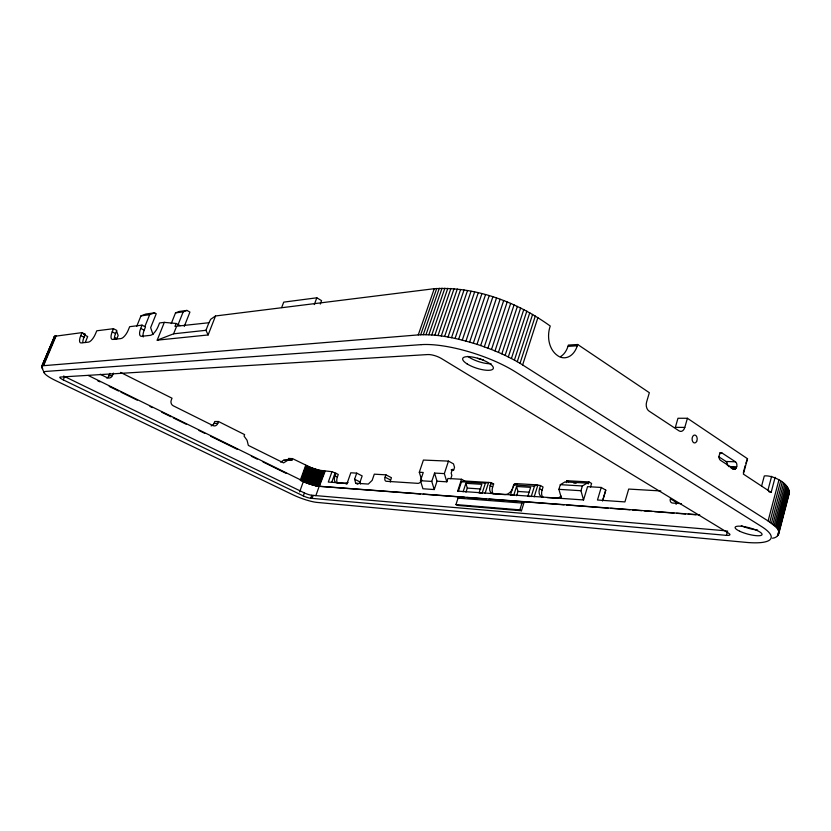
<?xml version="1.0" encoding="UTF-8"?>
<svg xmlns="http://www.w3.org/2000/svg" width="831" height="831" viewBox="0 0 831 831"><rect width="100%" height="100%" fill="white"/><g stroke="black" fill="none" stroke-linecap="round" stroke-linejoin="round"><path stroke-width="1.25" d="M42.693 368.59L41.55 366.71L42.101 365.723M41.55 366.71L54.566 336.316L81.999 332.629L85.25 334.301L84.014 337.261A8.611 3.127 -62.3 0 0 82.809 342.601M761.622 485.969L764.291 475.966C772.394 474.626 793.782 484.733 787.975 495.837M772.477 538.208C779.198 537.886 781.057 529.949 775.313 526.459L786.012 485.657M776.31 527.498L786.967 486.758M777.141 528.495L787.778 487.828M777.816 529.461L788.432 488.867M778.335 530.396L788.92 489.875M777.546 535.787L778.522 532.037M778.689 531.289L789.253 490.851M778.128 535.154L789.429 491.786M778.554 534.468L789.45 492.679M775.313 526.459L768.093 520.954L778.938 479.871M769.828 522.097L780.641 481.056M771.428 523.218L782.21 482.24M772.872 524.319L783.623 483.393M774.17 525.4L784.89 484.535M767.948 490.197L771.635 476.288M768.81 491.703L771.147 492.399L775.136 477.306M743.34 472.59L745.251 465.526M745.895 463.168L747.516 458.733L687.414 418.273L677.971 418.263L675.364 427.342L684.796 427.414L687.414 418.273M726.429 535.361A8.57 1.953 15.5 0 0 728.434 533.055L441.313 358.462A9.982 2.981 18.7 0 0 427.82 354.546L60.351 377.045A6.575 1.195 21.8 0 0 63.27 379.881L303.305 495.92A5.64 0.956 19.6 0 0 310.732 498.268L726.429 535.361L727.624 530.967M747.516 458.733L743.361 474.075L771.147 492.399M602.496 501.02L605.778 490.134L601.218 487.454L587.559 486.654L583.549 499.95L457.663 491.131L461.548 479.279L464.695 481.004L491.111 482.593L493.645 483.985L492.679 486.987A8.424 5.433 -61.2 0 0 493.126 493.635M602.724 500.376L605.778 490.134M601.218 487.454L597.468 500.013L624.922 501.914L628.693 489.064L660.801 490.944M583.549 499.95L580.952 490.716L582.386 485.958L587.102 483.123L588.4 483.881L589.002 481.938L591.599 483.465L590.519 486.997M561.486 498.403L558.899 489.334L560.333 484.67L565.018 481.897L587.102 483.123M542.736 497.115A8.809 5.942 -60.3 0 1 542.082 490.145L543.058 487.008L540.493 485.553L536.784 484.847L515.947 483.611L513.641 484.93L510.411 495.141L513.714 495.369L516.529 486.467L530.635 487.35L527.81 496.356L530.085 496.523M531.217 496.595L534.468 486.208L536.784 484.847M534.167 496.886L537.75 485.397M543.194 497.302A8.819 5.931 -60.3 0 1 539.516 488.701L540.493 485.553M566.316 482.645L566.908 480.734L589.002 481.938M455.939 504.573L519.832 509.87L521.972 503.046L524.309 501.664L521.463 510.753L457.538 505.414L455.939 504.573L458.047 498.143L460.343 496.855M180.119 325.659L176.12 323.488L174.967 326.386L208.913 322.74L210.7 319.291L215.52 315.977L434.27 288.7C475.664 286.383 516.986 302.027 550.247 326.043C546.466 336.68 548.865 351.16 559.564 356.821A21.17 14.968 87 0 0 577.285 345.789L577.69 344.501L649.343 392.699L646.601 402.017A6.793 4.539 89.6 0 0 648.938 411.013L679.072 430.884A6.658 4.352 -89.7 0 0 684.796 427.414M516.622 495.712L517.973 491.453L516.529 486.467M560.748 356.52A21.004 14.937 86.9 0 0 567.978 346.361L568.383 345.073L577.69 344.501M513.298 487.049L514.275 483.985L516.03 484.089M512.696 488.597A8.528 5.537 -61 0 1 504.895 494.611L493.334 493.801A8.435 5.422 -61.2 0 1 490.145 485.595L491.111 482.593M768.093 520.954L520.019 363.282L535.309 316.04M522.637 364.902L537.875 317.712M485.096 493.313L488.607 482.447L485.377 483.195L482.157 493.147L479.04 492.928L481.824 484.317L465.879 483.32L463.106 491.807M520.019 363.282L514.41 360.072L529.783 312.726M517.277 361.672L532.609 314.378M514.41 360.072L505.123 355.367L520.642 307.917M508.323 356.915L523.8 309.496M465.973 492.149L467.292 488.088L465.879 483.32M511.418 358.483L526.844 311.095M450.786 478.729L451.867 475.436L451.171 473.099L452.417 469.318L453.664 469.993L454.536 467.365L453.487 463.864L448.48 461.112L423.405 460.062L419.302 472.257L421.764 480.266M505.123 355.367L498.455 352.365L514.067 304.873M501.831 353.85L517.401 306.379M464.695 481.004L461.485 481.741L458.297 491.474L457.663 491.131M446.818 481.824L444.336 473.608L434.551 473.078L437.023 481.211L446.818 481.824L447.919 478.479L461.548 479.279M498.455 352.365L491.495 349.498L507.19 301.996M495.006 350.911L510.66 303.408M491.495 349.498L480.671 345.561L496.471 298.08M419.302 472.257L423.239 472.465L420.465 480.713L422.937 488.763L434.249 489.552L437.023 481.211M484.317 346.818L500.085 299.326M444.336 473.608L448.48 461.112M487.922 348.137L503.659 300.635M41.945 365.817L418.263 334.903C436.94 333.782 455.492 338.009 473.317 343.203L489.179 295.763M473.317 343.203L476.994 344.346L492.835 296.885M434.249 489.552L431.767 481.419L434.551 473.078M465.952 341.094L481.876 293.727M469.629 342.112L485.522 294.704M458.65 339.256L474.626 291.982M462.285 340.139L478.24 292.813M448.023 337.054L464.051 289.957M451.513 337.708L467.521 290.549M455.056 338.446L471.052 291.224M390.31 482.032A4.228 2.462 -62.7 0 1 390.632 480.058L391.432 477.711L385.927 474.844L374.303 474.169L372.153 480.37L368.299 484.078L355.699 483.206L354.598 479.217L356.728 473.14L362.16 475.914L360.052 481.99L360.602 483.974M441.261 335.973L457.299 289.022M444.606 336.472L460.634 289.448M431.777 334.955L447.826 288.264M420.985 481.471A4.384 2.618 -62.3 0 1 417.9 483.351L386.353 481.294A4.248 2.451 -62.7 0 1 385.117 477.202L385.927 474.844M434.842 335.215L450.89 288.43M437.999 335.547L454.048 288.689M423.28 334.685L439.319 288.274M425.991 334.696L442.03 288.18M428.827 334.789L444.876 288.18M418.263 334.903L434.27 288.7M420.704 334.758L436.732 288.44M346.87 484.213L345.26 483.413L336.794 482.811A7.24 3.978 -63.2 0 1 334.976 475.841L335.88 473.275L338.279 474.459L337.365 477.046A7.23 3.978 -63.2 0 0 337.77 483.393M335.88 473.275L331.985 471.686L328.297 482.073L347.088 483.393L350.807 472.787L356.728 473.14M331.704 482.416L334.955 473.223M319.239 470.242L313.277 468.414L307.885 483.445L313.869 485.294L319.239 470.242L331.985 471.686M313.869 485.294L314.492 485.449L319.862 470.398M314.492 485.449L315.105 485.595L320.475 470.543M310.732 498.268L311.802 495.266L726.325 530.853M315.105 485.595L315.697 485.74L321.067 470.678M315.697 485.74L316.268 485.865L321.649 470.793M312.092 498.382L313.162 495.39M316.268 485.865L316.829 485.979L322.199 470.897M316.829 485.979L317.369 486.073L322.74 471M317.369 486.073L323.259 471.084M317.889 486.166L323.758 471.146M318.387 486.239L324.235 471.208M315.832 495.712L319.208 486.228L699.744 514.867M318.865 486.301L324.682 471.25M319.312 486.353L325.108 471.281M310.597 467.417L312.601 468.175L307.21 483.206L305.206 482.447L310.597 467.417L292.502 458.619L288.544 458.432L288.014 459.896L283.548 460.281L280.618 462.088M305.87 482.707L311.261 467.676M306.535 482.956L311.926 467.926M303.305 495.92L304.375 492.928L64.652 376.568A6.575 1.215 21.8 0 1 63.623 376.038M308.571 483.684L313.952 468.653M309.246 483.912L314.627 468.881M309.921 484.141L315.302 469.1M310.597 484.348L315.977 469.318M311.272 484.556L316.642 469.525M311.937 484.753L317.307 469.712M312.591 484.94L317.961 469.899M313.235 485.127L318.605 470.076M305.725 465.256L300.303 480.297L301.445 480.837L306.857 465.796M300.864 480.567L306.286 465.526M307.449 466.077L302.037 481.118L303.263 481.658L308.675 466.617M302.64 481.388L308.052 466.347M299.627 491.921L303.45 481.284L88.2 375.446M309.298 466.887L303.897 481.918L305.206 482.447M304.551 482.188L309.942 467.157M283.548 460.281L291.961 460.094L292.502 458.619M320.299 304.063L321.566 300.656L316.819 297.799L283.724 302.131L281.667 307.574M314.305 304.572L316.819 297.799M721.848 452.895L720.01 453.653L719.21 455.243A3.875 2.462 -88.8 0 0 720.477 460.322L734.137 469.162L735.373 468.892L736.713 466.814A3.843 2.41 -88.6 0 0 735.466 461.807L721.848 452.895L719.48 452.833M120.578 372.423L172.027 398.215L171.259 400.158A4.248 3.781 88.2 0 0 173.212 405.777L212.996 425.586A4.165 3.625 -89.6 0 0 217.774 423.426L218.501 421.514L244.615 434.613L244.054 436.109L247.067 440.295L248.334 445.395L283.579 462.888L287.484 460.467M211.105 425.856A4.145 3.615 -89.6 0 0 214.014 423.395L214.73 421.504L218.501 421.514M176.12 323.488L164.33 322.366L157.204 340.159L208.124 334.955L205.943 330.312L208.913 322.74M208.124 334.955L215.52 315.977M184.253 326.438L189.925 312.082L186.913 310.42L179.226 311.469L175.518 312.892L171.248 323.602M157.204 340.159L173.606 333.813L176.504 326.541M177.927 325.066L183.184 311.854L186.913 310.42M164.33 322.366L159.562 322.958L158.243 326.261A9.494 3.781 -61.7 0 1 150.349 335.35L141.623 336.306A9.38 3.698 -61.8 0 1 140.74 328.38L142.049 325.139L145.477 326.967L144.179 330.198A9.37 3.719 -61.8 0 0 143.264 336.96M144.906 326.469L149.673 314.679L154.545 312.83L156.238 313.744L150.64 327.653L153.018 334.54M100.146 374.23L107.106 377.679A4.404 4.051 82.9 0 0 112.434 375.529L113.411 373.14M136.7 326.375L140.958 315.884L145.799 314.045L154.545 312.83M106.752 378.001A4.384 4.03 82.8 0 0 108.975 375.726L109.941 373.358M142.049 325.139L129.657 326.687L128.369 329.865A9.12 3.49 -62 0 1 120.911 338.581L112.85 339.464A9.027 3.417 -62 0 1 112.206 331.818L113.483 328.702L116.828 330.447L115.561 333.553A9.006 3.428 -62 0 0 114.387 339.131M114.439 338.903L116.87 338.632L118.147 335.516L116.745 331.538M113.483 328.702L96.76 330.79L95.503 333.823A8.715 3.179 -62.2 0 1 88.502 342.133L81.158 342.943A8.622 3.116 -62.3 0 1 80.752 335.61L81.999 332.629M63.27 379.881L64.652 376.568M85.209 342.528L87.681 336.555L84.648 335.007M41.602 366.938L54.566 336.316M41.706 367.229L49.58 348.553M50.566 346.226L52.041 342.725M42.485 365.536L54.877 336.16M41.872 367.541L55.241 336.036M43.254 365.36L55.667 335.932M43.721 365.297L56.134 335.859M54.119 336.69L54.368 338.747M140.958 315.884L149.673 314.679M175.518 312.892L183.184 311.854M83.64 334.488L85.25 334.301M173.606 333.813L205.943 330.312M567.978 346.361L577.285 345.789M108.975 375.726L112.434 375.529M214.014 423.395L217.774 423.426M718.68 456.728L726.014 461.485L735.466 461.807M728.434 466.503L736.713 466.814M730.47 467.458L736.38 467.676M731.197 468.206L735.923 468.393M733.015 468.798L735.373 468.892M732.402 469.068L734.76 469.162M288.014 459.896L291.961 460.094M451.15 469.868L453.664 469.993M573.681 483.06L576.132 483.195M560.333 484.67L582.386 485.958M461.485 481.741L485.377 483.195M513.641 484.93L534.468 486.208M491.09 483.829L493.645 483.985M420.465 480.713L431.767 481.419M558.899 489.334L580.952 490.716M467.292 488.088L480.796 488.981M517.973 491.453L529.513 492.222M681.462 503.648L672.632 503.056A4.404 3.272 -56.6 0 1 670.337 498.745L676.257 502.34A4.384 3.282 -56.5 0 0 676.143 504.407M546.995 497.572L555.846 498.185A8.923 6.066 -60 0 0 561.143 496.065M319.738 486.395L420.579 493.998M423.166 494.196L464.529 497.312M467.115 497.509L486.509 498.974M489.095 499.161L564.083 504.822M566.669 505.009L608.032 508.136M610.619 508.323L630.012 509.787M632.599 509.985L641.646 510.67M644.233 510.868L651.992 511.449M654.579 511.647L673.972 513.101M676.559 513.298L685.606 513.984M688.193 514.181L695.952 514.763M458.047 498.143L521.972 503.046M483.486 359.979L477.461 358.317M476.994 344.346L480.671 345.561M312.601 468.175L313.277 468.414M97.611 380.702L99.938 381.845M109.256 386.425L118.573 390.996M120.911 392.149L137.219 400.158M150.027 406.452L152.364 407.606M161.681 412.176L170.999 416.757M173.326 417.91L186.144 424.205M198.962 430.5L204.779 433.356M210.607 436.223L237.396 449.394M251.378 456.261L257.205 459.117M263.032 461.984L286.331 473.431M334.976 475.841L337.365 477.046M355.699 483.206L357.881 484.307M354.598 479.217L360.052 481.99M80.752 335.61L84.014 337.261M385.117 477.202L390.632 480.058M114.782 337.552L116.87 338.632M112.206 331.818L115.561 333.553M140.74 328.38L144.179 330.198M519.832 509.87L521.463 510.753M490.145 485.595L492.679 486.987M515.947 483.611L516.903 484.141M539.516 488.701L542.082 490.145M566.908 480.734L568.633 481.731M41.758 367.354L44.355 373.057M726.014 461.485A3.812 2.41 -88.6 0 1 727.426 465.505M348.044 482.427A7.302 4.051 -63.1 0 1 345.26 483.413M491.079 363.739A16.08 4.986 18.1 0 1 467.791 356.333M757.602 530.001A13.94 3.303 15 0 1 741.325 525.659M319.208 486.228A12.008 2.161 19.6 0 1 303.45 481.284M311.802 495.266A5.64 0.966 19.6 0 1 304.375 492.928M421.172 344.647L45.975 371.415A21.066 3.823 21.8 0 0 55.542 380.525L293.229 494.923A18.085 3.044 19.6 0 0 316.871 502.391L745.76 542.342A59.23 13.857 15.5 0 0 761.289 526.366L515.345 371.831A67.425 19.965 18.2 0 0 421.172 344.647M696.638 441.448A3.958 2.566 -89.3 0 0 695.038 435.091A3.958 2.566 -89.3 0 0 692.254 440.472A3.958 2.566 -89.3 0 0 696.638 441.448M739.673 531.217A13.961 3.251 15.1 0 0 761.819 534.977A13.961 3.251 15.1 0 0 744.244 526.677A13.961 3.251 15.1 0 0 739.673 531.217M467.147 363.936A16.101 4.913 18.1 0 0 492.856 369.172A16.101 4.913 18.1 0 0 474.002 357.34A16.101 4.913 18.1 0 0 467.147 363.936"/></g></svg>
